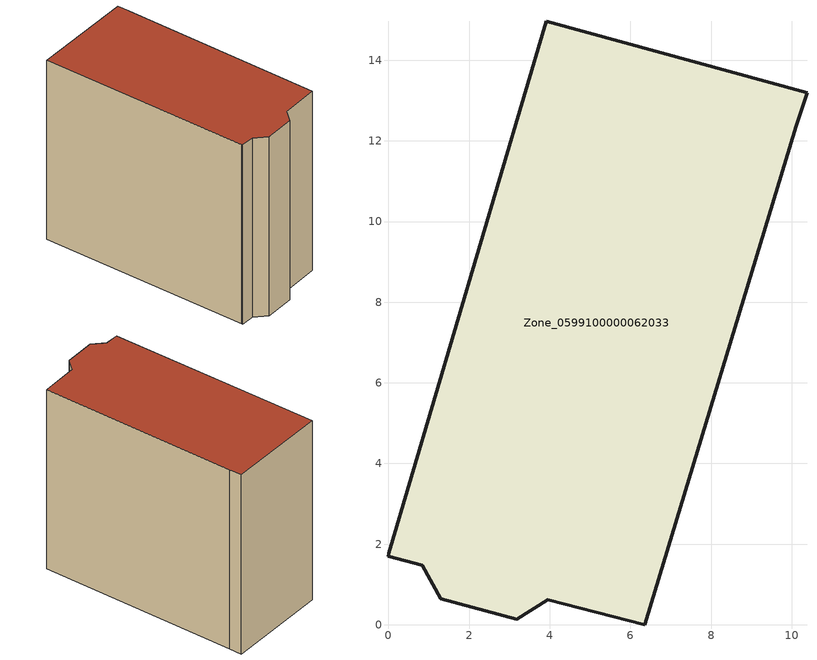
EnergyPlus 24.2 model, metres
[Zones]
Zone_0599100000062033
 floor ground (C_G): 3.95,0.62 3.18,0.14 1.29,0.64 0.83,1.47 0,1.7 0.01,1.77 3.91,14.97 10.38,13.19 10.11,12.38 6.36,0 z0
 wall outside (C_F): 10.38,13.19 3.91,14.97 0.01,1.77 0,1.7 0.83,1.47 1.29,0.64 3.18,0.14 3.95,0.62 6.36,0 10.11,12.38 10.38,13.19 z0:12.08
 roof outside (C_R): 3.95,0.62 6.36,0 10.11,12.38 10.38,13.19 3.91,14.97 0.01,1.77 0,1.7 0.83,1.47 1.29,0.64 3.18,0.14 z12.08
[BUILDING]
Pand.0599100000062033: North Axis=0; Terrain=City; Loads Convergence Tolerance Value=0.04; Temperature Convergence Tolerance Value=0.4; Solar Distribution=FullExterior; Maximum Number of Warmup Days=25; Minimum Number of Warmup Days=1
[Site:Location]
Rotterdam.The.Hague.AP_ZH_NLD Design_Conditions: Latitude=51.96; Longitude=4.45; Time Zone=1; Elevation=-4.5
[SITE:GROUNDTEMPERATURE:BUILDINGSURFACE]
18, 18, 18, 18, 18, 18, 18, 18, 18, 18, 18, 18
[MATERIAL] Thermal Absorptance=0.9; Solar Absorptance=0.7; Visible Absorptance=0.7
Name | Roughness | Thickness | Conductivity | Density | Specific Heat
G.TI.1946 | MediumSmooth | 0.15 | 1 | 540 | 1210
F.TI.1946 | Rough | 0.3 | 0.857143 | 1920 | 840
R.TI.1946 | MediumRough | 0.2 | 0.1 | 1500 | 1000
[CONSTRUCTION]
C_G: G.TI.1946
C_F: F.TI.1946
C_R: R.TI.1946
[ZONE]
Zone_0599100000062033: Type=1; Multiplier=1; Ceiling Height=Autocalculate; Volume=Autocalculate; Floor Area=autocalculate; Part of Total Floor Area=Yes
[ZONEINFILTRATION:DESIGNFLOWRATE]
Infil_Zone_0599100000062033: Zone or ZoneList or Space or SpaceList=Zone_0599100000062033; Schedule=AlwaysOn; Design Flow Rate Calculation Method=Flow/Area; Flow Rate per Floor Area=0.003; Constant Term Coefficient=1; Temperature Term Coefficient=0; Velocity Term Coefficient=0; Velocity Squared Term Coefficient=0
[HVACTEMPLATE:ZONE:IDEALLOADSAIRSYSTEM]
Zone_0599100000062033: Maximum Heating Supply Air Temperature=50; Minimum Cooling Supply Air Temperature=13; Maximum Heating Supply Air Humidity Ratio=0.0156; Minimum Cooling Supply Air Humidity Ratio=0.0077; Heating Limit=NoLimit; Cooling Limit=NoLimit; Dehumidification Control Type=ConstantSensibleHeatRatio; Cooling Sensible Heat Ratio=0.7; Dehumidification Setpoint=60; Humidification Control Type=None; Humidification Setpoint=30; Outdoor Air Method=None; Outdoor Air Flow Rate per Person=0.00944; Outdoor Air Flow Rate per Zone Floor Area=0; Outdoor Air Flow Rate per Zone=0; Demand Controlled Ventilation Type=None; Outdoor Air Economizer Type=NoEconomizer; Heat Recovery Type=None; Sensible Heat Recovery Effectiveness=0.7; Latent Heat Recovery Effectiveness=0.65
[ZONECONTROL:THERMOSTAT]
ThermostatControl_Zone_0599100000062033: Zone or ZoneList=Zone_0599100000062033; Control Type Schedule=DualSetpointControlType; Control 1=Thermostat_Zone_0599100000062033; Temperature Difference Between Cutout And Setpoint=0
[THERMOSTATSETPOINT:DUALSETPOINT]
Thermostat_Zone_0599100000062033: Heating Setpoint Temperature Schedule=HeatingSetpoint_Zone_0599100000062033; Cooling Setpoint Temperature Schedule=CoolingSetpoint_Zone_0599100000062033
[SCHEDULE:COMPACT]
HeatingSetpoint_Zone_0599100000062033: Through: 12/31, For: AllDays, Until: 24:00, 21
CoolingSetpoint_Zone_0599100000062033: Through: 12/31, For: AllDays, Until: 24:00, 24
DualSetpointControlType: Through: 12/31, For: AllDays, Until: 24:00, 4
AlwaysOn: Through: 12/31, For: AllDays, Until: 24:00, 1
